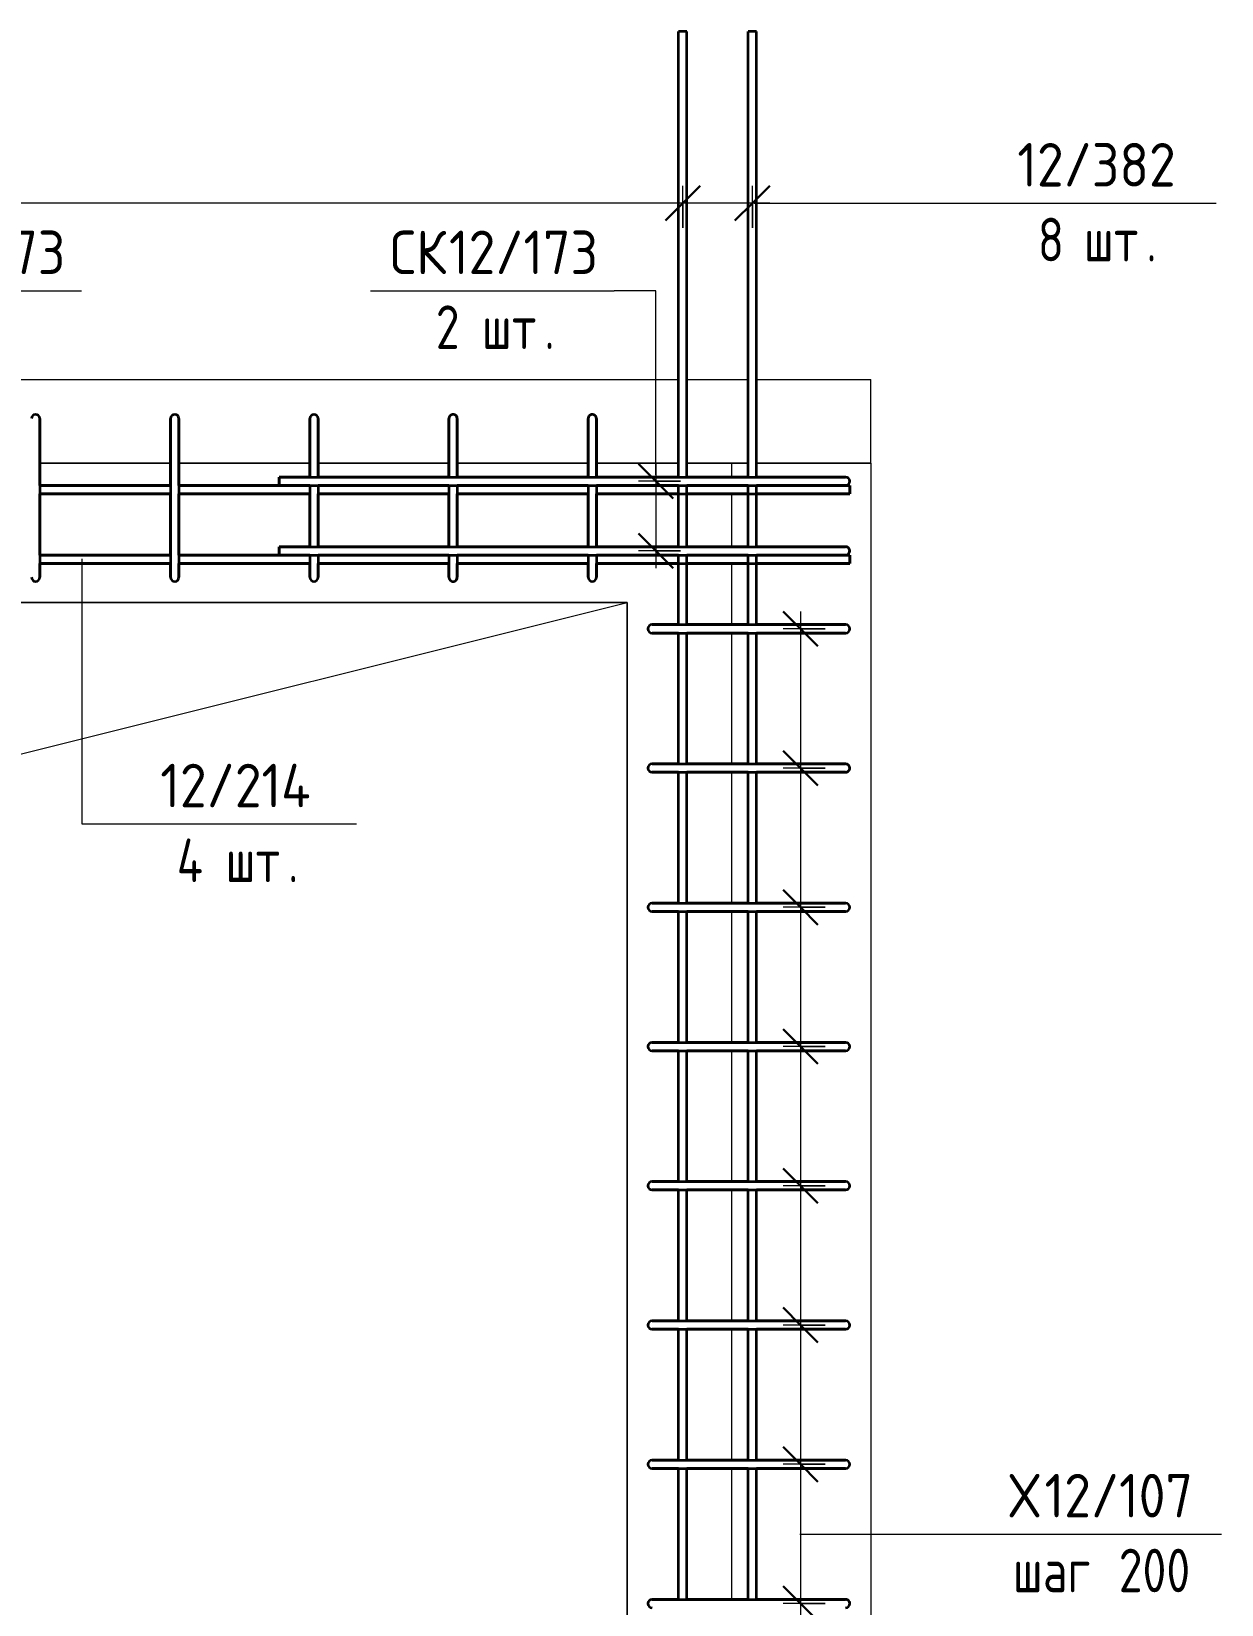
# Model space of a CAD drawing. Header units: millimetres. Extents: x -42469 to 17648, y -5898 to 81170.
# Drawn here: x 15918 to 17628, y 1411 to 3670 of the extents above; entities that cross this region are included whole.
import ezdxf

# ---------------------------------------------------------------- set-up
doc = ezdxf.new("R2010")
doc.units = ezdxf.units.MM
for name, color, linetype, lineweight in [('AA_Dim', 7, 'Continuous', 9), ('AA_Dim-25', 7, 'Continuous', 9), ('AA_Vinoska', 7, 'Continuous', 9), ('AF_Okno', 7, 'Continuous', 18), ('AF_Perekritie_Опалубка', 253, 'Continuous', 18), ('AF_Stena_Опалубка', 253, 'Continuous', 18), ('KR_Armatura_Tonkie', 7, 'Continuous', 20)]:
    doc.layers.add(name, color=color, linetype=linetype, lineweight=lineweight)
doc.styles.add('ISOCPEUR_10', font='isocpeur.ttf', dxfattribs={"width": 0.9, "height": 62.5})
doc.styles.add('ISOCPEUR_11', font='isocpeur.ttf', dxfattribs={"width": 0.8, "height": 62.5})
doc.dimstyles.new('10_Раскладка_арматуры_с_засечками', dxfattribs={"dimscale": 304.8, "dimtxt": 0.18, "dimasz": 0.164042, "dimexe": 0.082021, "dimexo": 0, "dimgap": 0, "dimtad": 1, "dimdec": 3, "dimrnd": 0.001, "dimdsep": 46, "dimtxsty": 'ISOCPEUR_11', "dimblk1": 'OBLIQUE', "dimblk2": 'OBLIQUE', "dimsah": 1, "dimcen": 0.09, "dimdle": 0.082021, "dimazin": 0, "dimtfac": 1, "dimtdec": 4, "dimtix": 1, "dimtmove": 0, "dimatfit": 3, "dimfxl": 1, "dimtvp": 1, "dimtolj": 1, "dimtzin": 0, "dimlwd": 18, "dimlwe": 18, "dimarcsym": 2})
doc.dimstyles.new('10_Раскладка_арматуры_с_засечками_3', dxfattribs={"dimscale": 304.8, "dimtxt": 0.18, "dimasz": 0.164042, "dimexe": 0.082021, "dimexo": 0, "dimgap": 0, "dimtad": 1, "dimdec": 3, "dimrnd": 0.001, "dimdsep": 46, "dimtxsty": 'ISOCPEUR_10', "dimblk1": 'OBLIQUE', "dimblk2": 'OBLIQUE', "dimsah": 1, "dimcen": 0.09, "dimdle": 0.082021, "dimazin": 0, "dimtfac": 1, "dimtdec": 4, "dimtix": 1, "dimtmove": 0, "dimatfit": 3, "dimfxl": 1, "dimtvp": 1, "dimtolj": 1, "dimtzin": 0, "dimlwd": 18, "dimlwe": 18, "dimarcsym": 2})

# ---------------------------------------------------------------- blocks, each defined once
blk = doc.blocks.new('231_Отверстие прямоугольное в стене _Окно_Стена_ - Отверстие прямоугольное с обрамлением-4137425-Схема обрамления отверстия в стене 1500х2500')
at = {"layer": 'AF_Okno', "lineweight": 9}
blk.add_line((-36479.9, 2550), (-35279.9, 2850), dxfattribs=at)
blk = doc.blocks.new('DIMBLOCK174-Схема обрамления отверстия в стене 1500х2500')
at = {"layer": 'AA_Dim-25', "lineweight": 30}
for p, q in [((16853.6, 3423.4), (16878.6, 3448.4)), ((16953.6, 3423.4), (16978.6, 3448.4)), ((16853.6, 3423.4), (16828.6, 3398.4)), ((16953.6, 3423.4), (16928.6, 3398.4))]:
    blk.add_line(p, q, dxfattribs=at)
at = {"layer": 'AA_Dim-25', "lineweight": 18}
for p, q in [((16853.6, 3388.1), (16853.6, 3448.4)), ((16953.6, 3388.1), (16953.6, 3448.4)), ((16978.6, 3423.4), (16853.6, 3423.4)), ((16853.6, 3423.4), (16853.6, 3388.1)), ((16953.6, 3423.4), (16953.6, 3388.1))]:
    blk.add_line(p, q, dxfattribs=at)
blk = doc.blocks.new('_Oblique')
at = {"color": 0, "linetype": 'ByBlock', "lineweight": -2}
blk.add_line((-0.5, -0.5), (0.5, 0.5), dxfattribs=at)
blk = doc.blocks.new('DIMBLOCK175-Схема обрамления отверстия в стене 1500х2500')
at = {"layer": 'AA_Dim-25', "lineweight": 30}
for p, q in [((15193.6, 3423.4), (15218.6, 3448.4)), ((16853.6, 3423.4), (16878.6, 3448.4)), ((15193.6, 3423.4), (15168.6, 3398.4)), ((16853.6, 3423.4), (16828.6, 3398.4))]:
    blk.add_line(p, q, dxfattribs=at)
at = {"layer": 'AA_Dim-25', "lineweight": 18}
for p, q in [((15193.6, 3388.1), (15193.6, 3448.4)), ((16853.6, 3388.1), (16853.6, 3448.4)), ((16853.6, 3423.4), (15193.6, 3423.4)), ((15193.6, 3423.4), (15193.6, 3388.1)), ((16853.6, 3423.4), (16853.6, 3388.1))]:
    blk.add_line(p, q, dxfattribs=at)
blk = doc.blocks.new('042_М_Арматуры - Диам длина поз _ Комментарий-3662934-Схема обрамления отверстия в стене 1500х2500')
at = {"layer": 'AA_Vinoska'}
blk.add_line((-34755.3, -236), (-34405.3, -236), dxfattribs=at)
blk = doc.blocks.new('DIMBLOCK189-Схема обрамления отверстия в стене 1500х2500')
at = {"layer": 'AA_Dim-25', "lineweight": 30}
for p, q in [((17022.9, 2812), (16997.9, 2837)), ((17022.9, 2812), (17047.9, 2787)), ((17022.9, 2612), (16997.9, 2637)), ((17022.9, 2612), (17047.9, 2587))]:
    blk.add_line(p, q, dxfattribs=at)
at = {"layer": 'AA_Dim-25', "lineweight": 18}
for p, q in [((17022.9, 2837), (17022.9, 2612)), ((17058.3, 2812), (16997.9, 2812)), ((17022.9, 2812), (17058.3, 2812)), ((17058.3, 2612), (16997.9, 2612)), ((17022.9, 2612), (17058.3, 2612))]:
    blk.add_line(p, q, dxfattribs=at)
blk = doc.blocks.new('DIMBLOCK190-Схема обрамления отверстия в стене 1500х2500')
at = {"layer": 'AA_Dim-25', "lineweight": 30}
for p, q in [((17022.9, 2612), (16997.9, 2637)), ((17022.9, 2612), (17047.9, 2587)), ((17022.9, 2412), (16997.9, 2437)), ((17022.9, 2412), (17047.9, 2387))]:
    blk.add_line(p, q, dxfattribs=at)
at = {"layer": 'AA_Dim-25', "lineweight": 18}
for p, q in [((17058.3, 2612), (16997.9, 2612)), ((17022.9, 2612), (17022.9, 2412)), ((17022.9, 2612), (17058.3, 2612)), ((17058.3, 2412), (16997.9, 2412)), ((17022.9, 2412), (17058.3, 2412))]:
    blk.add_line(p, q, dxfattribs=at)
blk = doc.blocks.new('DIMBLOCK191-Схема обрамления отверстия в стене 1500х2500')
at = {"layer": 'AA_Dim-25', "lineweight": 30}
for p, q in [((17022.9, 2412), (16997.9, 2437)), ((17022.9, 2412), (17047.9, 2387)), ((17022.9, 2212), (16997.9, 2237)), ((17022.9, 2212), (17047.9, 2187))]:
    blk.add_line(p, q, dxfattribs=at)
at = {"layer": 'AA_Dim-25', "lineweight": 18}
for p, q in [((17058.3, 2412), (16997.9, 2412)), ((17022.9, 2412), (17022.9, 2212)), ((17022.9, 2412), (17058.3, 2412)), ((17058.3, 2212), (16997.9, 2212)), ((17022.9, 2212), (17058.3, 2212))]:
    blk.add_line(p, q, dxfattribs=at)
blk = doc.blocks.new('DIMBLOCK192-Схема обрамления отверстия в стене 1500х2500')
at = {"layer": 'AA_Dim-25', "lineweight": 30}
for p, q in [((17022.9, 2212), (16997.9, 2237)), ((17022.9, 2212), (17047.9, 2187)), ((17022.9, 2012), (16997.9, 2037)), ((17022.9, 2012), (17047.9, 1987))]:
    blk.add_line(p, q, dxfattribs=at)
at = {"layer": 'AA_Dim-25', "lineweight": 18}
for p, q in [((17058.3, 2212), (16997.9, 2212)), ((17022.9, 2212), (17022.9, 2012)), ((17022.9, 2212), (17058.3, 2212)), ((17058.3, 2012), (16997.9, 2012)), ((17022.9, 2012), (17058.3, 2012))]:
    blk.add_line(p, q, dxfattribs=at)
blk = doc.blocks.new('DIMBLOCK193-Схема обрамления отверстия в стене 1500х2500')
at = {"layer": 'AA_Dim-25', "lineweight": 30}
for p, q in [((17022.9, 2012), (16997.9, 2037)), ((17022.9, 2012), (17047.9, 1987)), ((17022.9, 1812), (16997.9, 1837)), ((17022.9, 1812), (17047.9, 1787))]:
    blk.add_line(p, q, dxfattribs=at)
at = {"layer": 'AA_Dim-25', "lineweight": 18}
for p, q in [((17058.3, 2012), (16997.9, 2012)), ((17022.9, 2012), (17022.9, 1812)), ((17022.9, 2012), (17058.3, 2012)), ((17058.3, 1812), (16997.9, 1812)), ((17022.9, 1812), (17058.3, 1812))]:
    blk.add_line(p, q, dxfattribs=at)
blk = doc.blocks.new('DIMBLOCK194-Схема обрамления отверстия в стене 1500х2500')
at = {"layer": 'AA_Dim-25', "lineweight": 30}
for p, q in [((17022.9, 1812), (16997.9, 1837)), ((17022.9, 1812), (17047.9, 1787)), ((17022.9, 1612), (16997.9, 1637)), ((17022.9, 1612), (17047.9, 1587))]:
    blk.add_line(p, q, dxfattribs=at)
at = {"layer": 'AA_Dim-25', "lineweight": 18}
for p, q in [((17058.3, 1812), (16997.9, 1812)), ((17022.9, 1812), (17022.9, 1612)), ((17022.9, 1812), (17058.3, 1812)), ((17058.3, 1612), (16997.9, 1612)), ((17022.9, 1612), (17058.3, 1612))]:
    blk.add_line(p, q, dxfattribs=at)
blk = doc.blocks.new('DIMBLOCK195-Схема обрамления отверстия в стене 1500х2500')
at = {"layer": 'AA_Dim-25', "lineweight": 30}
for p, q in [((17022.9, 1612), (16997.9, 1637)), ((17022.9, 1612), (17047.9, 1587)), ((17022.9, 1412), (16997.9, 1437)), ((17022.9, 1412), (17047.9, 1387))]:
    blk.add_line(p, q, dxfattribs=at)
at = {"layer": 'AA_Dim-25', "lineweight": 18}
for p, q in [((17058.3, 1612), (16997.9, 1612)), ((17022.9, 1612), (17022.9, 1412)), ((17022.9, 1612), (17058.3, 1612)), ((17058.3, 1412), (16997.9, 1412)), ((17022.9, 1412), (17058.3, 1412))]:
    blk.add_line(p, q, dxfattribs=at)
blk = doc.blocks.new('DIMBLOCK196-Схема обрамления отверстия в стене 1500х2500')
at = {"layer": 'AA_Dim-25', "lineweight": 30}
for p, q in [((17022.9, 1412), (16997.9, 1437)), ((17022.9, 1412), (17047.9, 1387)), ((17022.9, 1212), (16997.9, 1237)), ((17022.9, 1212), (17047.9, 1187))]:
    blk.add_line(p, q, dxfattribs=at)
at = {"layer": 'AA_Dim-25', "lineweight": 18}
for p, q in [((17058.3, 1412), (16997.9, 1412)), ((17022.9, 1412), (17022.9, 1212)), ((17022.9, 1412), (17058.3, 1412)), ((17058.3, 1212), (16997.9, 1212)), ((17022.9, 1212), (17058.3, 1212))]:
    blk.add_line(p, q, dxfattribs=at)
blk = doc.blocks.new('DIMBLOCK214-Схема обрамления отверстия в стене 1500х2500')
at = {"layer": 'AA_Dim-25', "lineweight": 30}
for p, q in [((16815, 3024), (16790, 3049)), ((16815, 3024), (16840, 2999)), ((16815, 2924), (16790, 2949)), ((16815, 2924), (16840, 2899))]:
    blk.add_line(p, q, dxfattribs=at)
at = {"layer": 'AA_Dim-25', "lineweight": 18}
for p, q in [((16815, 3049), (16815, 2899)), ((16850.4, 3024), (16790, 3024)), ((16815, 3024), (16850.4, 3024)), ((16850.4, 2924), (16790, 2924)), ((16815, 2924), (16850.4, 2924))]:
    blk.add_line(p, q, dxfattribs=at)

msp = doc.modelspace()

# ---------------------------------------------------------------- linework, layer by layer
at = {"layer": 'AA_Vinoska'}
for p, q in [((16956.2955, 3423.439), (17269.9985, 3423.439)), ((16815.0689, 3297.6577), (16754.9554, 3297.6577)), ((16815.0689, 3032.9737), (16815.0689, 3297.6577)), ((15990.2109, 2912.3553), (15990.2109, 2531.8292)), ((15990.2109, 2531.8292), (16034.688, 2531.8292)), ((17021.8821, 1511.8911), (17277.8479, 1511.8911))]:
    msp.add_line(p, q, dxfattribs=at)
at = {"layer": 'AF_Perekritie_Опалубка', "lineweight": 20}
for p, q in [((15199.6218, 3170), (16847.6218, 3170)), ((16859.6218, 3170), (16947.6218, 3170)), ((16959.6218, 3170), (17123.6218, 3170)), ((17123.6218, 3050), (17123.6218, 3170)), ((16117.6218, 3050), (15929.6218, 3050)), ((16317.6218, 3050), (16129.6218, 3050)), ((16517.6218, 3050), (16329.6218, 3050)), ((16717.6218, 3050), (16529.6218, 3050)), ((16847.6218, 3050), (16729.6218, 3050)), ((16947.6218, 3050), (16859.6218, 3050)), ((17123.6218, 3050), (16959.6218, 3050))]:
    msp.add_line(p, q, dxfattribs=at)
at = {"layer": 'AF_Stena_Опалубка', "lineweight": 20}
for p, q in [((16117.6218, 3050), (15929.6218, 3050)), ((15929.6218, 3050), (16117.6218, 3050)), ((16317.6218, 3050), (16129.6218, 3050)), ((16129.6218, 3050), (16317.6218, 3050)), ((16517.6218, 3050), (16329.6218, 3050)), ((16329.6218, 3050), (16517.6218, 3050)), ((16717.6218, 3050), (16529.6218, 3050)), ((16529.6218, 3050), (16717.6218, 3050)), ((16847.6218, 3050), (16729.6218, 3050)), ((16729.6218, 3050), (16847.6218, 3050)), ((16923.6218, 3050), (16859.6218, 3050)), ((16859.6218, 3050), (16923.6218, 3050)), ((16923.6218, 3050), (16947.6218, 3050)), ((16923.6218, 3050), (16923.6218, 3030)), ((16959.6218, 3050), (17123.6218, 3050)), ((17123.6218, 3050), (17123.6218, -489.2246)), ((16923.6218, 3006), (16923.6218, 2930)), ((16923.6218, 2906), (16923.6218, 2818)), ((15273.6218, 2850), (16773.6218, 2850)), ((16773.6218, 2850), (15273.6218, 2850)), ((16773.6218, 2850), (16773.6218, 350)), ((16773.6218, 350), (16773.6218, 2850)), ((16923.6218, 2806), (16923.6218, 2618)), ((16923.6218, 2606), (16923.6218, 2418)), ((16923.6218, 2406), (16923.6218, 2218)), ((16923.6218, 2206), (16923.6218, 2018)), ((16923.6218, 2006), (16923.6218, 1818)), ((16923.6218, 1806), (16923.6218, 1618)), ((16923.6218, 1606), (16923.6218, 1418))]:
    msp.add_line(p, q, dxfattribs=at)
at = {"layer": 'KR_Armatura_Tonkie', "lineweight": 35}
for p, q in [((16859.6218, 3670), (16847.6218, 3670)), ((16847.6218, 3030), (16847.6218, 3670)), ((16859.6218, 3670), (16847.6218, 3670)), ((16847.6218, 3030), (16847.6218, 3670)), ((16859.6218, 3030), (16859.6218, 3670)), ((16859.6218, 3030), (16859.6218, 3670)), ((16959.6218, 3670), (16947.6218, 3670)), ((16947.6218, 3030), (16947.6218, 3670)), ((16959.6218, 3670), (16947.6218, 3670)), ((16947.6218, 3030), (16947.6218, 3670)), ((16959.6218, 3030), (16959.6218, 3670)), ((16959.6218, 3030), (16959.6218, 3670)), ((15929.6218, 3103.4558), (15929.6218, 3114)), ((15929.6218, 3114), (15929.6218, 3078)), ((15929.6218, 3078), (15929.6218, 3114)), ((15929.6218, 3114), (15929.6218, 3052.5442)), ((15929.6218, 3066.2903), (15929.6218, 3103.4558)), ((16117.6218, 3078), (16117.6218, 3114)), ((16117.6218, 3114), (16117.6218, 3052.5442)), ((16117.6218, 3066.2903), (16117.6218, 3103.4558)), ((16117.6218, 3103.4558), (16117.6218, 3078)), ((16117.6218, 3103.4558), (16117.6218, 3103.4558)), ((16129.6218, 3103.4558), (16129.6218, 3114)), ((16129.6218, 3114), (16129.6218, 3078)), ((16129.6218, 3078), (16129.6218, 3114)), ((16129.6218, 3114), (16129.6218, 3052.5442)), ((16129.6218, 3066.2903), (16129.6218, 3103.4558)), ((16317.6218, 3078), (16317.6218, 3114)), ((16317.6218, 3114), (16317.6218, 3052.5442)), ((16317.6218, 3066.2903), (16317.6218, 3103.4558)), ((16317.6218, 3103.4558), (16317.6218, 3078)), ((16317.6218, 3103.4558), (16317.6218, 3103.4558)), ((16329.6218, 3103.4558), (16329.6218, 3114)), ((16329.6218, 3114), (16329.6218, 3078)), ((16329.6218, 3078), (16329.6218, 3114)), ((16329.6218, 3114), (16329.6218, 3052.5442)), ((16329.6218, 3066.2903), (16329.6218, 3103.4558)), ((16517.6218, 3078), (16517.6218, 3114)), ((16517.6218, 3114), (16517.6218, 3052.5442)), ((16517.6218, 3066.2903), (16517.6218, 3103.4558)), ((16517.6218, 3103.4558), (16517.6218, 3078)), ((16517.6218, 3103.4558), (16517.6218, 3103.4558)), ((16529.6218, 3103.4558), (16529.6218, 3114)), ((16529.6218, 3114), (16529.6218, 3078)), ((16529.6218, 3078), (16529.6218, 3114)), ((16529.6218, 3114), (16529.6218, 3052.5442)), ((16529.6218, 3066.2903), (16529.6218, 3103.4558)), ((16717.6218, 3078), (16717.6218, 3114)), ((16717.6218, 3114), (16717.6218, 3052.5442)), ((16717.6218, 3066.2903), (16717.6218, 3103.4558)), ((16717.6218, 3103.4558), (16717.6218, 3078)), ((16717.6218, 3103.4558), (16717.6218, 3103.4558)), ((16729.6218, 3103.4558), (16729.6218, 3114)), ((16729.6218, 3114), (16729.6218, 3078)), ((16729.6218, 3078), (16729.6218, 3114)), ((16729.6218, 3114), (16729.6218, 3052.5442)), ((16729.6218, 3066.2903), (16729.6218, 3103.4558)), ((15929.6218, 3078), (15929.6218, 2922)), ((15929.6218, 3018), (15929.6218, 3078)), ((16117.6218, 3078), (16117.6218, 2922)), ((16117.6218, 3018), (16117.6218, 3078)), ((16129.6218, 3078), (16129.6218, 2922)), ((16129.6218, 3018), (16129.6218, 3078)), ((16317.6218, 3078), (16317.6218, 3030)), ((16317.6218, 3030), (16317.6218, 3078)), ((16329.6218, 3078), (16329.6218, 3030)), ((16329.6218, 3030), (16329.6218, 3078)), ((16517.6218, 3078), (16517.6218, 3030)), ((16517.6218, 3030), (16517.6218, 3078)), ((16529.6218, 3078), (16529.6218, 3030)), ((16529.6218, 3030), (16529.6218, 3078)), ((16717.6218, 3078), (16717.6218, 3030)), ((16717.6218, 3030), (16717.6218, 3078)), ((16729.6218, 3078), (16729.6218, 3030)), ((16729.6218, 3030), (16729.6218, 3078)), ((15929.6218, 3052.5442), (15929.6218, 3018)), ((16117.6218, 3052.5442), (16117.6218, 3018)), ((16129.6218, 3052.5442), (16129.6218, 3018)), ((16317.6218, 3052.5442), (16317.6218, 3030)), ((16329.6218, 3052.5442), (16329.6218, 3030)), ((16517.6218, 3052.5442), (16517.6218, 3030)), ((16529.6218, 3052.5442), (16529.6218, 3030)), ((16717.6218, 3052.5442), (16717.6218, 3030)), ((16729.6218, 3052.5442), (16729.6218, 3030)), ((16273.6218, 3030), (17051.6218, 3030)), ((16273.6218, 3018), (16273.6218, 3030)), ((16317.6218, 3030), (16273.6218, 3030)), ((16273.6218, 3030), (16273.6218, 3018)), ((16517.6218, 3030), (16329.6218, 3030)), ((16717.6218, 3030), (16529.6218, 3030)), ((16847.6218, 3030), (16729.6218, 3030)), ((16947.6218, 3030), (16859.6218, 3030)), ((17051.6218, 3030), (16959.6218, 3030)), ((17051.6218, 3030), (17087.6218, 3030)), ((17087.6218, 3030), (17051.6218, 3030)), ((15929.6218, 3018), (16117.6218, 3018)), ((15929.6218, 3018), (16117.6218, 3018)), ((16117.6218, 3018), (15929.6218, 3018)), ((15929.6218, 2922), (15929.6218, 3006)), ((15929.6218, 3006), (16117.6218, 3006)), ((15929.6218, 3006), (16117.6218, 3006)), ((16117.6218, 3006), (15929.6218, 3006)), ((16117.6218, 2922), (16117.6218, 3006)), ((16129.6218, 3018), (16317.6218, 3018)), ((16129.6218, 3018), (16317.6218, 3018)), ((16317.6218, 3018), (16129.6218, 3018)), ((16129.6218, 2922), (16129.6218, 3006)), ((16129.6218, 3006), (16317.6218, 3006)), ((16129.6218, 3006), (16317.6218, 3006)), ((16317.6218, 3006), (16129.6218, 3006)), ((16273.6218, 3018), (17051.6218, 3018)), ((16317.6218, 3018), (16273.6218, 3018)), ((16317.6218, 3018), (16317.6218, 2930)), ((16317.6218, 2930), (16317.6218, 3006)), ((16329.6218, 3018), (16329.6218, 2930)), ((16329.6218, 3018), (16517.6218, 3018)), ((16329.6218, 3018), (16517.6218, 3018)), ((16517.6218, 3018), (16329.6218, 3018)), ((16517.6218, 3018), (16329.6218, 3018)), ((16329.6218, 2930), (16329.6218, 3006)), ((16329.6218, 3006), (16517.6218, 3006)), ((16329.6218, 3006), (16517.6218, 3006)), ((16517.6218, 3006), (16329.6218, 3006)), ((16517.6218, 3018), (16517.6218, 2930)), ((16517.6218, 2930), (16517.6218, 3006)), ((16529.6218, 3018), (16529.6218, 2930)), ((16529.6218, 3018), (16717.6218, 3018)), ((16529.6218, 3018), (16717.6218, 3018)), ((16717.6218, 3018), (16529.6218, 3018)), ((16717.6218, 3018), (16529.6218, 3018)), ((16529.6218, 2930), (16529.6218, 3006)), ((16529.6218, 3006), (16717.6218, 3006)), ((16529.6218, 3006), (16717.6218, 3006)), ((16717.6218, 3006), (16529.6218, 3006)), ((16717.6218, 3018), (16717.6218, 2930)), ((16717.6218, 2930), (16717.6218, 3006)), ((16729.6218, 3018), (16729.6218, 2930)), ((16729.6218, 3018), (17093.6218, 3018)), ((16729.6218, 3018), (16847.6218, 3018)), ((16847.6218, 3018), (16729.6218, 3018)), ((16847.6218, 3018), (16729.6218, 3018)), ((16729.6218, 2930), (16729.6218, 3006)), ((16729.6218, 3006), (17093.6218, 3006)), ((16729.6218, 3006), (16847.6218, 3006)), ((16847.6218, 3006), (16729.6218, 3006)), ((16847.6218, 2930), (16847.6218, 3018)), ((16847.6218, 2930), (16847.6218, 3006)), ((16859.6218, 3018), (16947.6218, 3018)), ((16859.6218, 2930), (16859.6218, 3018)), ((16947.6218, 3018), (16859.6218, 3018)), ((16947.6218, 3018), (16859.6218, 3018)), ((16859.6218, 3006), (16947.6218, 3006)), ((16859.6218, 2930), (16859.6218, 3006)), ((16947.6218, 3006), (16859.6218, 3006)), ((16947.6218, 2930), (16947.6218, 3018)), ((16947.6218, 2930), (16947.6218, 3006)), ((16959.6218, 3018), (17093.6218, 3018)), ((16959.6218, 2930), (16959.6218, 3018)), ((17093.6218, 3018), (16959.6218, 3018)), ((17051.6218, 3018), (16959.6218, 3018)), ((16959.6218, 3006), (17093.6218, 3006)), ((16959.6218, 2930), (16959.6218, 3006)), ((17093.6218, 3006), (16959.6218, 3006)), ((17051.6218, 3018), (17087.6218, 3018)), ((17087.6218, 3018), (17051.6218, 3018)), ((17093.6218, 3006), (17093.6218, 3018)), ((17093.6218, 3006), (17093.6218, 3018)), ((17093.6218, 3018), (17093.6218, 3006)), ((15929.6218, 2922), (15929.6218, 2886)), ((15929.6218, 2917.9625), (15929.6218, 2922)), ((15929.6218, 2918), (16117.6218, 2918)), ((15929.6218, 2918), (16117.6218, 2918)), ((16117.6218, 2918), (15929.6218, 2918)), ((16117.6218, 2922), (16117.6218, 2886)), ((16117.6218, 2917.9625), (16117.6218, 2922)), ((16129.6218, 2922), (16129.6218, 2886)), ((16129.6218, 2917.9625), (16129.6218, 2922)), ((16129.6218, 2918), (16317.6218, 2918)), ((16129.6218, 2918), (16317.6218, 2918)), ((16317.6218, 2918), (16129.6218, 2918)), ((16273.6218, 2930), (17051.6218, 2930)), ((16273.6218, 2918), (16273.6218, 2930)), ((16317.6218, 2930), (16273.6218, 2930)), ((16273.6218, 2930), (16273.6218, 2918)), ((16273.6218, 2918), (17051.6218, 2918)), ((16317.6218, 2918), (16273.6218, 2918)), ((16317.6218, 2917.9625), (16317.6218, 2886)), ((16517.6218, 2930), (16329.6218, 2930)), ((16329.6218, 2918), (16517.6218, 2918)), ((16329.6218, 2918), (16517.6218, 2918)), ((16517.6218, 2918), (16329.6218, 2918)), ((16517.6218, 2918), (16329.6218, 2918)), ((16329.6218, 2917.9625), (16329.6218, 2886)), ((16517.6218, 2917.9625), (16517.6218, 2886)), ((16717.6218, 2930), (16529.6218, 2930)), ((16529.6218, 2918), (16717.6218, 2918)), ((16529.6218, 2918), (16717.6218, 2918)), ((16717.6218, 2918), (16529.6218, 2918)), ((16717.6218, 2918), (16529.6218, 2918)), ((16529.6218, 2917.9625), (16529.6218, 2886)), ((16717.6218, 2917.9625), (16717.6218, 2886)), ((16847.6218, 2930), (16729.6218, 2930)), ((16729.6218, 2918), (17093.6218, 2918)), ((16729.6218, 2918), (16847.6218, 2918)), ((16847.6218, 2918), (16729.6218, 2918)), ((16847.6218, 2918), (16729.6218, 2918)), ((16729.6218, 2917.9625), (16729.6218, 2886)), ((16847.6218, 2818), (16847.6218, 2918)), ((16947.6218, 2930), (16859.6218, 2930)), ((16859.6218, 2918), (16947.6218, 2918)), ((16859.6218, 2818), (16859.6218, 2918)), ((16947.6218, 2918), (16859.6218, 2918)), ((16947.6218, 2918), (16859.6218, 2918)), ((16947.6218, 2818), (16947.6218, 2918)), ((17051.6218, 2930), (16959.6218, 2930)), ((16959.6218, 2918), (17093.6218, 2918)), ((16959.6218, 2818), (16959.6218, 2918)), ((17093.6218, 2918), (16959.6218, 2918)), ((17051.6218, 2918), (16959.6218, 2918)), ((17051.6218, 2930), (17087.6218, 2930)), ((17087.6218, 2930), (17051.6218, 2930)), ((17051.6218, 2918), (17087.6218, 2918)), ((17087.6218, 2918), (17051.6218, 2918)), ((17093.6218, 2906), (17093.6218, 2918)), ((17093.6218, 2906), (17093.6218, 2918)), ((17093.6218, 2918), (17093.6218, 2906)), ((15929.6218, 2906), (16117.6218, 2906)), ((15929.6218, 2906), (16117.6218, 2906)), ((16117.6218, 2906), (15929.6218, 2906)), ((15929.6218, 2886), (15929.6218, 2905.9117)), ((16117.6218, 2886), (16117.6218, 2905.9117)), ((16129.6218, 2906), (16317.6218, 2906)), ((16129.6218, 2906), (16317.6218, 2906)), ((16317.6218, 2906), (16129.6218, 2906)), ((16129.6218, 2886), (16129.6218, 2905.9117)), ((16317.6218, 2886), (16317.6218, 2905.9117)), ((16329.6218, 2906), (16517.6218, 2906)), ((16329.6218, 2906), (16517.6218, 2906)), ((16517.6218, 2906), (16329.6218, 2906)), ((16329.6218, 2886), (16329.6218, 2905.9117)), ((16517.6218, 2886), (16517.6218, 2905.9117)), ((16529.6218, 2906), (16717.6218, 2906)), ((16529.6218, 2906), (16717.6218, 2906)), ((16717.6218, 2906), (16529.6218, 2906)), ((16529.6218, 2886), (16529.6218, 2905.9117)), ((16717.6218, 2886), (16717.6218, 2905.9117)), ((16729.6218, 2906), (17093.6218, 2906)), ((16729.6218, 2906), (16847.6218, 2906)), ((16847.6218, 2906), (16729.6218, 2906)), ((16729.6218, 2886), (16729.6218, 2905.9117)), ((16847.6218, 2818), (16847.6218, 2906)), ((16859.6218, 2906), (16947.6218, 2906)), ((16859.6218, 2818), (16859.6218, 2906)), ((16947.6218, 2906), (16859.6218, 2906)), ((16947.6218, 2818), (16947.6218, 2906)), ((16959.6218, 2906), (17093.6218, 2906)), ((16959.6218, 2818), (16959.6218, 2906)), ((17093.6218, 2906), (16959.6218, 2906)), ((16845.6218, 2818), (16809.6218, 2818)), ((16809.6218, 2818), (16845.6218, 2818)), ((16845.6218, 2806), (16809.6218, 2806)), ((16809.6218, 2806), (16845.6218, 2806)), ((16847.6218, 2818), (16845.6218, 2818)), ((16845.6218, 2818), (17051.6218, 2818)), ((16847.6218, 2806), (16845.6218, 2806)), ((16845.6218, 2806), (17051.6218, 2806)), ((16847.6218, 2618), (16847.6218, 2806)), ((16847.6218, 2618), (16847.6218, 2806)), ((16947.6218, 2818), (16859.6218, 2818)), ((16947.6218, 2806), (16859.6218, 2806)), ((16859.6218, 2618), (16859.6218, 2806)), ((16859.6218, 2618), (16859.6218, 2806)), ((16947.6218, 2618), (16947.6218, 2806)), ((16947.6218, 2618), (16947.6218, 2806)), ((17051.6218, 2818), (16959.6218, 2818)), ((17051.6218, 2806), (16959.6218, 2806)), ((16959.6218, 2618), (16959.6218, 2806)), ((16959.6218, 2618), (16959.6218, 2806)), ((16989.0004, 2818), (17026.1659, 2818)), ((16989.0004, 2806), (17026.1659, 2806)), ((17026.1659, 2818), (17087.6218, 2818)), ((17026.1659, 2806), (17087.6218, 2806)), ((17077.0776, 2818), (17039.9121, 2818)), ((17077.0776, 2806), (17039.9121, 2806)), ((17087.6218, 2818), (17051.6218, 2818)), ((17051.6218, 2818), (17087.6218, 2818)), ((17087.6218, 2806), (17051.6218, 2806)), ((17051.6218, 2806), (17077.0776, 2806)), ((17087.6218, 2818), (17077.0776, 2818)), ((17077.0776, 2806), (17077.0776, 2806)), ((16845.6218, 2618), (16809.6218, 2618)), ((16809.6218, 2618), (16845.6218, 2618)), ((16845.6218, 2606), (16809.6218, 2606)), ((16809.6218, 2606), (16845.6218, 2606)), ((16847.6218, 2618), (16845.6218, 2618)), ((16845.6218, 2618), (17051.6218, 2618)), ((16847.6218, 2606), (16845.6218, 2606)), ((16845.6218, 2606), (17051.6218, 2606)), ((16847.6218, 2418), (16847.6218, 2606)), ((16847.6218, 2418), (16847.6218, 2606)), ((16947.6218, 2618), (16859.6218, 2618)), ((16947.6218, 2606), (16859.6218, 2606)), ((16859.6218, 2418), (16859.6218, 2606)), ((16859.6218, 2418), (16859.6218, 2606)), ((16947.6218, 2418), (16947.6218, 2606)), ((16947.6218, 2418), (16947.6218, 2606)), ((17051.6218, 2618), (16959.6218, 2618)), ((17051.6218, 2606), (16959.6218, 2606)), ((16959.6218, 2418), (16959.6218, 2606)), ((16959.6218, 2418), (16959.6218, 2606)), ((16989.0004, 2618), (17026.1659, 2618)), ((16989.0004, 2606), (17026.1659, 2606)), ((17026.1659, 2618), (17087.6218, 2618)), ((17026.1659, 2606), (17087.6218, 2606)), ((17077.0776, 2618), (17039.9121, 2618)), ((17077.0776, 2606), (17039.9121, 2606)), ((17087.6218, 2618), (17051.6218, 2618)), ((17051.6218, 2618), (17087.6218, 2618)), ((17087.6218, 2606), (17051.6218, 2606)), ((17051.6218, 2606), (17077.0776, 2606)), ((17087.6218, 2618), (17077.0776, 2618)), ((17077.0776, 2606), (17077.0776, 2606)), ((16845.6218, 2418), (16809.6218, 2418)), ((16809.6218, 2418), (16845.6218, 2418)), ((16847.6218, 2418), (16845.6218, 2418)), ((16845.6218, 2418), (17051.6218, 2418)), ((16947.6218, 2418), (16859.6218, 2418)), ((17051.6218, 2418), (16959.6218, 2418)), ((16989.0004, 2418), (17026.1659, 2418)), ((17026.1659, 2418), (17087.6218, 2418)), ((17077.0776, 2418), (17039.9121, 2418)), ((17087.6218, 2418), (17051.6218, 2418)), ((17051.6218, 2418), (17087.6218, 2418)), ((17087.6218, 2418), (17077.0776, 2418)), ((16845.6218, 2406), (16809.6218, 2406)), ((16809.6218, 2406), (16845.6218, 2406)), ((16847.6218, 2406), (16845.6218, 2406)), ((16845.6218, 2406), (17051.6218, 2406)), ((16847.6218, 2218), (16847.6218, 2406)), ((16847.6218, 2218), (16847.6218, 2406)), ((16947.6218, 2406), (16859.6218, 2406)), ((16859.6218, 2218), (16859.6218, 2406)), ((16859.6218, 2218), (16859.6218, 2406)), ((16947.6218, 2218), (16947.6218, 2406)), ((16947.6218, 2218), (16947.6218, 2406)), ((17051.6218, 2406), (16959.6218, 2406)), ((16959.6218, 2218), (16959.6218, 2406)), ((16959.6218, 2218), (16959.6218, 2406)), ((16989.0004, 2406), (17026.1659, 2406)), ((17026.1659, 2406), (17087.6218, 2406)), ((17077.0776, 2406), (17039.9121, 2406)), ((17087.6218, 2406), (17051.6218, 2406)), ((17051.6218, 2406), (17077.0776, 2406)), ((17077.0776, 2406), (17077.0776, 2406)), ((16845.6218, 2218), (16809.6218, 2218)), ((16809.6218, 2218), (16845.6218, 2218)), ((16847.6218, 2218), (16845.6218, 2218)), ((16845.6218, 2218), (17051.6218, 2218)), ((16947.6218, 2218), (16859.6218, 2218)), ((17051.6218, 2218), (16959.6218, 2218)), ((16989.0004, 2218), (17026.1659, 2218)), ((17026.1659, 2218), (17087.6218, 2218)), ((17077.0776, 2218), (17039.9121, 2218)), ((17087.6218, 2218), (17051.6218, 2218)), ((17051.6218, 2218), (17087.6218, 2218)), ((17087.6218, 2218), (17077.0776, 2218)), ((16845.6218, 2206), (16809.6218, 2206)), ((16809.6218, 2206), (16845.6218, 2206)), ((16847.6218, 2206), (16845.6218, 2206)), ((16845.6218, 2206), (17051.6218, 2206)), ((16847.6218, 2018), (16847.6218, 2206)), ((16847.6218, 2018), (16847.6218, 2206)), ((16947.6218, 2206), (16859.6218, 2206)), ((16859.6218, 2018), (16859.6218, 2206)), ((16859.6218, 2018), (16859.6218, 2206)), ((16947.6218, 2018), (16947.6218, 2206)), ((16947.6218, 2018), (16947.6218, 2206)), ((17051.6218, 2206), (16959.6218, 2206)), ((16959.6218, 2018), (16959.6218, 2206)), ((16959.6218, 2018), (16959.6218, 2206)), ((16989.0004, 2206), (17026.1659, 2206)), ((17026.1659, 2206), (17087.6218, 2206)), ((17077.0776, 2206), (17039.9121, 2206)), ((17087.6218, 2206), (17051.6218, 2206)), ((17051.6218, 2206), (17077.0776, 2206)), ((17077.0776, 2206), (17077.0776, 2206)), ((16845.6218, 2018), (16809.6218, 2018)), ((16809.6218, 2018), (16845.6218, 2018)), ((16847.6218, 2018), (16845.6218, 2018)), ((16845.6218, 2018), (17051.6218, 2018)), ((16947.6218, 2018), (16859.6218, 2018)), ((17051.6218, 2018), (16959.6218, 2018)), ((16989.0004, 2018), (17026.1659, 2018)), ((17026.1659, 2018), (17087.6218, 2018)), ((17077.0776, 2018), (17039.9121, 2018)), ((17087.6218, 2018), (17051.6218, 2018)), ((17051.6218, 2018), (17087.6218, 2018)), ((17087.6218, 2018), (17077.0776, 2018)), ((16845.6218, 2006), (16809.6218, 2006)), ((16809.6218, 2006), (16845.6218, 2006)), ((16847.6218, 2006), (16845.6218, 2006)), ((16845.6218, 2006), (17051.6218, 2006)), ((16847.6218, 1818), (16847.6218, 2006)), ((16847.6218, 1818), (16847.6218, 2006)), ((16947.6218, 2006), (16859.6218, 2006)), ((16859.6218, 1818), (16859.6218, 2006)), ((16859.6218, 1818), (16859.6218, 2006)), ((16947.6218, 1818), (16947.6218, 2006)), ((16947.6218, 1818), (16947.6218, 2006)), ((17051.6218, 2006), (16959.6218, 2006)), ((16959.6218, 1818), (16959.6218, 2006)), ((16959.6218, 1818), (16959.6218, 2006)), ((16989.0004, 2006), (17026.1659, 2006)), ((17026.1659, 2006), (17087.6218, 2006)), ((17077.0776, 2006), (17039.9121, 2006)), ((17087.6218, 2006), (17051.6218, 2006)), ((17051.6218, 2006), (17077.0776, 2006)), ((17077.0776, 2006), (17077.0776, 2006)), ((16845.6218, 1818), (16809.6218, 1818)), ((16809.6218, 1818), (16845.6218, 1818)), ((16847.6218, 1818), (16845.6218, 1818)), ((16845.6218, 1818), (17051.6218, 1818)), ((16947.6218, 1818), (16859.6218, 1818)), ((17051.6218, 1818), (16959.6218, 1818)), ((16989.0004, 1818), (17026.1659, 1818)), ((17026.1659, 1818), (17087.6218, 1818)), ((17077.0776, 1818), (17039.9121, 1818)), ((17087.6218, 1818), (17051.6218, 1818)), ((17051.6218, 1818), (17087.6218, 1818)), ((17087.6218, 1818), (17077.0776, 1818)), ((16845.6218, 1806), (16809.6218, 1806)), ((16809.6218, 1806), (16845.6218, 1806)), ((16847.6218, 1806), (16845.6218, 1806)), ((16845.6218, 1806), (17051.6218, 1806)), ((16847.6218, 1618), (16847.6218, 1806)), ((16847.6218, 1618), (16847.6218, 1806)), ((16947.6218, 1806), (16859.6218, 1806)), ((16859.6218, 1618), (16859.6218, 1806)), ((16859.6218, 1618), (16859.6218, 1806)), ((16947.6218, 1618), (16947.6218, 1806)), ((16947.6218, 1618), (16947.6218, 1806)), ((17051.6218, 1806), (16959.6218, 1806)), ((16959.6218, 1618), (16959.6218, 1806)), ((16959.6218, 1618), (16959.6218, 1806)), ((16989.0004, 1806), (17026.1659, 1806)), ((17026.1659, 1806), (17087.6218, 1806)), ((17077.0776, 1806), (17039.9121, 1806)), ((17087.6218, 1806), (17051.6218, 1806)), ((17051.6218, 1806), (17077.0776, 1806)), ((17077.0776, 1806), (17077.0776, 1806)), ((16845.6218, 1618), (16809.6218, 1618)), ((16809.6218, 1618), (16845.6218, 1618)), ((16845.6218, 1606), (16809.6218, 1606)), ((16809.6218, 1606), (16845.6218, 1606)), ((16847.6218, 1618), (16845.6218, 1618)), ((16845.6218, 1618), (17051.6218, 1618)), ((16847.6218, 1606), (16845.6218, 1606)), ((16845.6218, 1606), (17051.6218, 1606)), ((16847.6218, 1418), (16847.6218, 1606)), ((16847.6218, 1418), (16847.6218, 1606)), ((16947.6218, 1618), (16859.6218, 1618)), ((16947.6218, 1606), (16859.6218, 1606)), ((16859.6218, 1418), (16859.6218, 1606)), ((16859.6218, 1418), (16859.6218, 1606)), ((16947.6218, 1418), (16947.6218, 1606)), ((16947.6218, 1418), (16947.6218, 1606)), ((17051.6218, 1618), (16959.6218, 1618)), ((17051.6218, 1606), (16959.6218, 1606)), ((16959.6218, 1418), (16959.6218, 1606)), ((16959.6218, 1418), (16959.6218, 1606)), ((16989.0004, 1618), (17026.1659, 1618)), ((16989.0004, 1606), (17026.1659, 1606)), ((17026.1659, 1618), (17087.6218, 1618)), ((17026.1659, 1606), (17087.6218, 1606)), ((17077.0776, 1618), (17039.9121, 1618)), ((17077.0776, 1606), (17039.9121, 1606)), ((17087.6218, 1618), (17051.6218, 1618)), ((17051.6218, 1618), (17087.6218, 1618)), ((17087.6218, 1606), (17051.6218, 1606)), ((17051.6218, 1606), (17077.0776, 1606)), ((17087.6218, 1618), (17077.0776, 1618)), ((17077.0776, 1606), (17077.0776, 1606)), ((16845.6218, 1418), (16809.6218, 1418)), ((16809.6218, 1418), (16845.6218, 1418)), ((16847.6218, 1418), (16845.6218, 1418)), ((16845.6218, 1418), (17051.6218, 1418)), ((16947.6218, 1418), (16859.6218, 1418)), ((17051.6218, 1418), (16959.6218, 1418)), ((16989.0004, 1418), (17026.1659, 1418)), ((17026.1659, 1418), (17087.6218, 1418)), ((17077.0776, 1418), (17039.9121, 1418)), ((17087.6218, 1418), (17051.6218, 1418)), ((17051.6218, 1418), (17087.6218, 1418)), ((17087.6218, 1418), (17077.0776, 1418))]:
    msp.add_line(p, q, dxfattribs=at)
for centre, start, end in [((15923.6218, 3114), 360, 180), ((15923.6218, 3114), 360, 180), ((15923.6218, 3114), 360, 180), ((16123.6218, 3114), 360, 180), ((16123.6218, 3114), 360, 180), ((16123.6218, 3114), 360, 180), ((16323.6218, 3114), 360, 180), ((16323.6218, 3114), 360, 180), ((16323.6218, 3114), 360, 180), ((16523.6218, 3114), 360, 180), ((16523.6218, 3114), 47.4947285, 180), ((16523.6218, 3114), 360, 180), ((16523.6218, 3114), 360, 45), ((16723.6218, 3114), 360, 180), ((16723.6218, 3114), 360, 180), ((16723.6218, 3114), 135, 180), ((16723.6218, 3114), 360, 134.8839385), ((17087.6218, 3024), 270, 90), ((17087.6218, 3024), 270, 90), ((17087.6218, 2924), 270, 90), ((17087.6218, 2924), 32.3522126, 90), ((17087.6218, 2924), 270, 30), ((15923.6218, 2886), 180, 0), ((15923.6218, 2886), 180, 0), ((16123.6218, 2886), 180, 0), ((16123.6218, 2886), 180, 0), ((16323.6218, 2886), 180, 0), ((16323.6218, 2886), 180, 0), ((16523.6218, 2886), 180, 0), ((16523.6218, 2886), 180, 312.5052715), ((16523.6218, 2886), 315, 0), ((16723.6218, 2886), 180, 0), ((16723.6218, 2886), 180, 0), ((16809.6218, 2812), 90, 270), ((16809.6218, 2812), 90, 270), ((17087.6218, 2812), 270, 90), ((17087.6218, 2812), 270, 90), ((17087.6218, 2812), 270, 90), ((16809.6218, 2612), 90, 270), ((16809.6218, 2612), 90, 270), ((17087.6218, 2612), 270, 90), ((17087.6218, 2612), 15, 90), ((17087.6218, 2612), 270, 90), ((17087.6218, 2612), 270, 13.9292096), ((16809.6218, 2412), 90, 270), ((16809.6218, 2412), 90, 270), ((17087.6218, 2412), 270, 90), ((17087.6218, 2412), 270, 90), ((17087.6218, 2412), 270, 90), ((16809.6218, 2212), 90, 270), ((16809.6218, 2212), 90, 270), ((17087.6218, 2212), 270, 90), ((17087.6218, 2212), 270, 90), ((17087.6218, 2212), 270, 90), ((16809.6218, 2012), 90, 270), ((16809.6218, 2012), 90, 270), ((17087.6218, 2012), 270, 90), ((17087.6218, 2012), 270, 90), ((17087.6218, 2012), 270, 90), ((16809.6218, 1812), 90, 270), ((16809.6218, 1812), 90, 270), ((17087.6218, 1812), 270, 90), ((17087.6218, 1812), 270, 90), ((17087.6218, 1812), 270, 90), ((16809.6218, 1612), 90, 270), ((16809.6218, 1612), 90, 270), ((17087.6218, 1612), 270, 90), ((17087.6218, 1612), 270, 90), ((17087.6218, 1612), 270, 90), ((16809.6218, 1412), 90, 270), ((16809.6218, 1412), 90, 270), ((17087.6218, 1412), 270, 90), ((17087.6218, 1412), 347.6648288, 90), ((17087.6218, 1412), 270, 90)]:
    msp.add_arc(centre, 6, start, end, dxfattribs=at)

# ---------------------------------------------------------------- block references
at = {"layer": 'AA_Vinoska'}
for p in [(52025.2664, 3659.3977), (50394.7165, 3533.6165), (51160.2232, 3533.6165), (50789.9559, 2767.788), (52033.1157, 1747.8498)]:
    msp.add_blockref('042_М_Арматуры - Диам длина поз _ Комментарий-3662934-Схема обрамления отверстия в стене 1500х2500', p, dxfattribs=at)
at = {"layer": 'AF_Okno', "lineweight": 20}
msp.add_blockref('231_Отверстие прямоугольное в стене _Окно_Стена_ - Отверстие прямоугольное с обрамлением-4137425-Схема обрамления отверстия в стене 1500х2500', (52053.4961, 0), dxfattribs=at)

# ---------------------------------------------------------------- texts
at = {"layer": 'AA_Vinoska', "char_height": 62.5, "attachment_point": 1}
for s, insert, width, style in [('12/382', (17334.427, 3509.7915), 277.784719, 'ISOCPEUR_10'), ('8 ', (17363.7395, 3402.3152), 80.16875, 'ISOCPEUR_11'), ('12/173', (15752.1467, 3384.0103), 263.354344, 'ISOCPEUR_10'), ('СК', (16432.8214, 3384.0103), 102.816422, 'ISOCPEUR_10'), ('12/173', (16517.6534, 3384.0103), 263.354344, 'ISOCPEUR_10'), ('шт', (17429.8853, 3402.3152), 109.0295, 'ISOCPEUR_11'), ('\\fISOCPEUR|b0|i0|c204|p34|;\\W.8;.', (17519.8437, 3402.3152), 17.637125, 'ISOCPEUR_11'), ('2 ', (16498.6964, 3276.534), 80.16875, 'ISOCPEUR_11'), ('шт', (16564.8422, 3276.534), 109.0295, 'ISOCPEUR_11'), ('\\fISOCPEUR|b0|i0|c204|p34|;\\W.8;.', (16654.8005, 3276.534), 17.637125, 'ISOCPEUR_11'), ('12/214', (16102.829, 2618.1818), 268.765734, 'ISOCPEUR_10'), ('4 ', (16126.429, 2510.7055), 84.978875, 'ISOCPEUR_11'), ('шт', (16196.5436, 2510.7055), 109.0295, 'ISOCPEUR_11'), ('\\fISOCPEUR|b0|i0|c204|p34|;\\W.8;.', (16286.5019, 2510.7055), 17.637125, 'ISOCPEUR_11'), ('\\fISOCPEUR|b0|i0|c204|p34|;\\W.9;Х', (17322.9264, 1598.2436), 61.329094, 'ISOCPEUR_10'), ('12/107', (17373.5279, 1598.2436), 263.354344, 'ISOCPEUR_10'), ('шаг', (17327.8889, 1490.7673), 145.907125, 'ISOCPEUR_11'), (' 200', (17448.2743, 1490.7673), 166.751, 'ISOCPEUR_11')]:
    msp.add_mtext(s, dxfattribs=dict(at, insert=insert, width=width, style=style))

# ---------------------------------------------------------------- dimensions: what is measured, and where the dimension line sits
at = {"layer": 'AA_Dim', "lineweight": 18}
for base, p1, p2, override, picture, middle in [((15193.6218, 3423.4062), (16853.6218, 3388.0508), (15193.6218, 3388.0508), {"dimpost": '<>', "dimfxl": 1660}, 'DIMBLOCK175-Схема обрамления отверстия в стене 1500х2500', (16023.6218, 3454.6562)), ((16853.6218, 3423.4062), (16953.6218, 3388.0508), (16853.6218, 3388.0508), {"dimpost": '<>', "dimfxl": 100}, 'DIMBLOCK174-Схема обрамления отверстия в стене 1500х2500', (16903.6218, 3454.6562))]:
    dim = msp.add_linear_dim(base=base, p1=p1, p2=p2, dimstyle='10_Раскладка_арматуры_с_засечками', override=override, dxfattribs=at)
    dim.commit()
    dim.dimension.update_dxf_attribs({"geometry": picture, "text_midpoint": middle})
for base, p1, p2, dimstyle, override, picture, middle in [((16815.0252, 2924), (16850.3805, 3024), (16850.3805, 2924), '10_Раскладка_арматуры_с_засечками', {"dimpost": '<>', "dimfxl": 100}, 'DIMBLOCK214-Схема обрамления отверстия в стене 1500х2500', (16783.7752, 2974)), ((17022.9425, 2612), (17058.2979, 2812), (17058.2979, 2612), '10_Раскладка_арматуры_с_засечками_3', {"dimpost": '<>', "dimfxl": 200}, 'DIMBLOCK189-Схема обрамления отверстия в стене 1500х2500', (16991.6925, 2712)), ((17022.9425, 2412), (17058.2979, 2612), (17058.2979, 2412), '10_Раскладка_арматуры_с_засечками_3', {"dimpost": '<>', "dimfxl": 200}, 'DIMBLOCK190-Схема обрамления отверстия в стене 1500х2500', (16991.6925, 2512)), ((17022.9425, 2212), (17058.2979, 2412), (17058.2979, 2212), '10_Раскладка_арматуры_с_засечками_3', {"dimpost": '<>', "dimfxl": 200}, 'DIMBLOCK191-Схема обрамления отверстия в стене 1500х2500', (16991.6925, 2312)), ((17022.9425, 2012), (17058.2979, 2212), (17058.2979, 2012), '10_Раскладка_арматуры_с_засечками_3', {"dimpost": '<>', "dimfxl": 200}, 'DIMBLOCK192-Схема обрамления отверстия в стене 1500х2500', (16991.6925, 2112)), ((17022.9425, 1812), (17058.2979, 2012), (17058.2979, 1812), '10_Раскладка_арматуры_с_засечками_3', {"dimpost": '<>', "dimfxl": 200}, 'DIMBLOCK193-Схема обрамления отверстия в стене 1500х2500', (16991.6925, 1912)), ((17022.9425, 1612), (17058.2979, 1812), (17058.2979, 1612), '10_Раскладка_арматуры_с_засечками_3', {"dimpost": '<>', "dimfxl": 200}, 'DIMBLOCK194-Схема обрамления отверстия в стене 1500х2500', (16991.6925, 1712)), ((17022.9425, 1412), (17058.2979, 1612), (17058.2979, 1412), '10_Раскладка_арматуры_с_засечками_3', {"dimpost": '<>', "dimfxl": 200}, 'DIMBLOCK195-Схема обрамления отверстия в стене 1500х2500', (16991.6925, 1512)), ((17022.9425, 1212), (17058.2979, 1412), (17058.2979, 1212), '10_Раскладка_арматуры_с_засечками_3', {"dimpost": '<>', "dimfxl": 200}, 'DIMBLOCK196-Схема обрамления отверстия в стене 1500х2500', (16991.6925, 1312))]:
    dim = msp.add_linear_dim(base=base, p1=p1, p2=p2, angle=90, dimstyle=dimstyle, override=override, dxfattribs=at)
    dim.commit()
    dim.dimension.update_dxf_attribs({"geometry": picture, "text_midpoint": middle})

doc.saveas('drawing.dxf')
